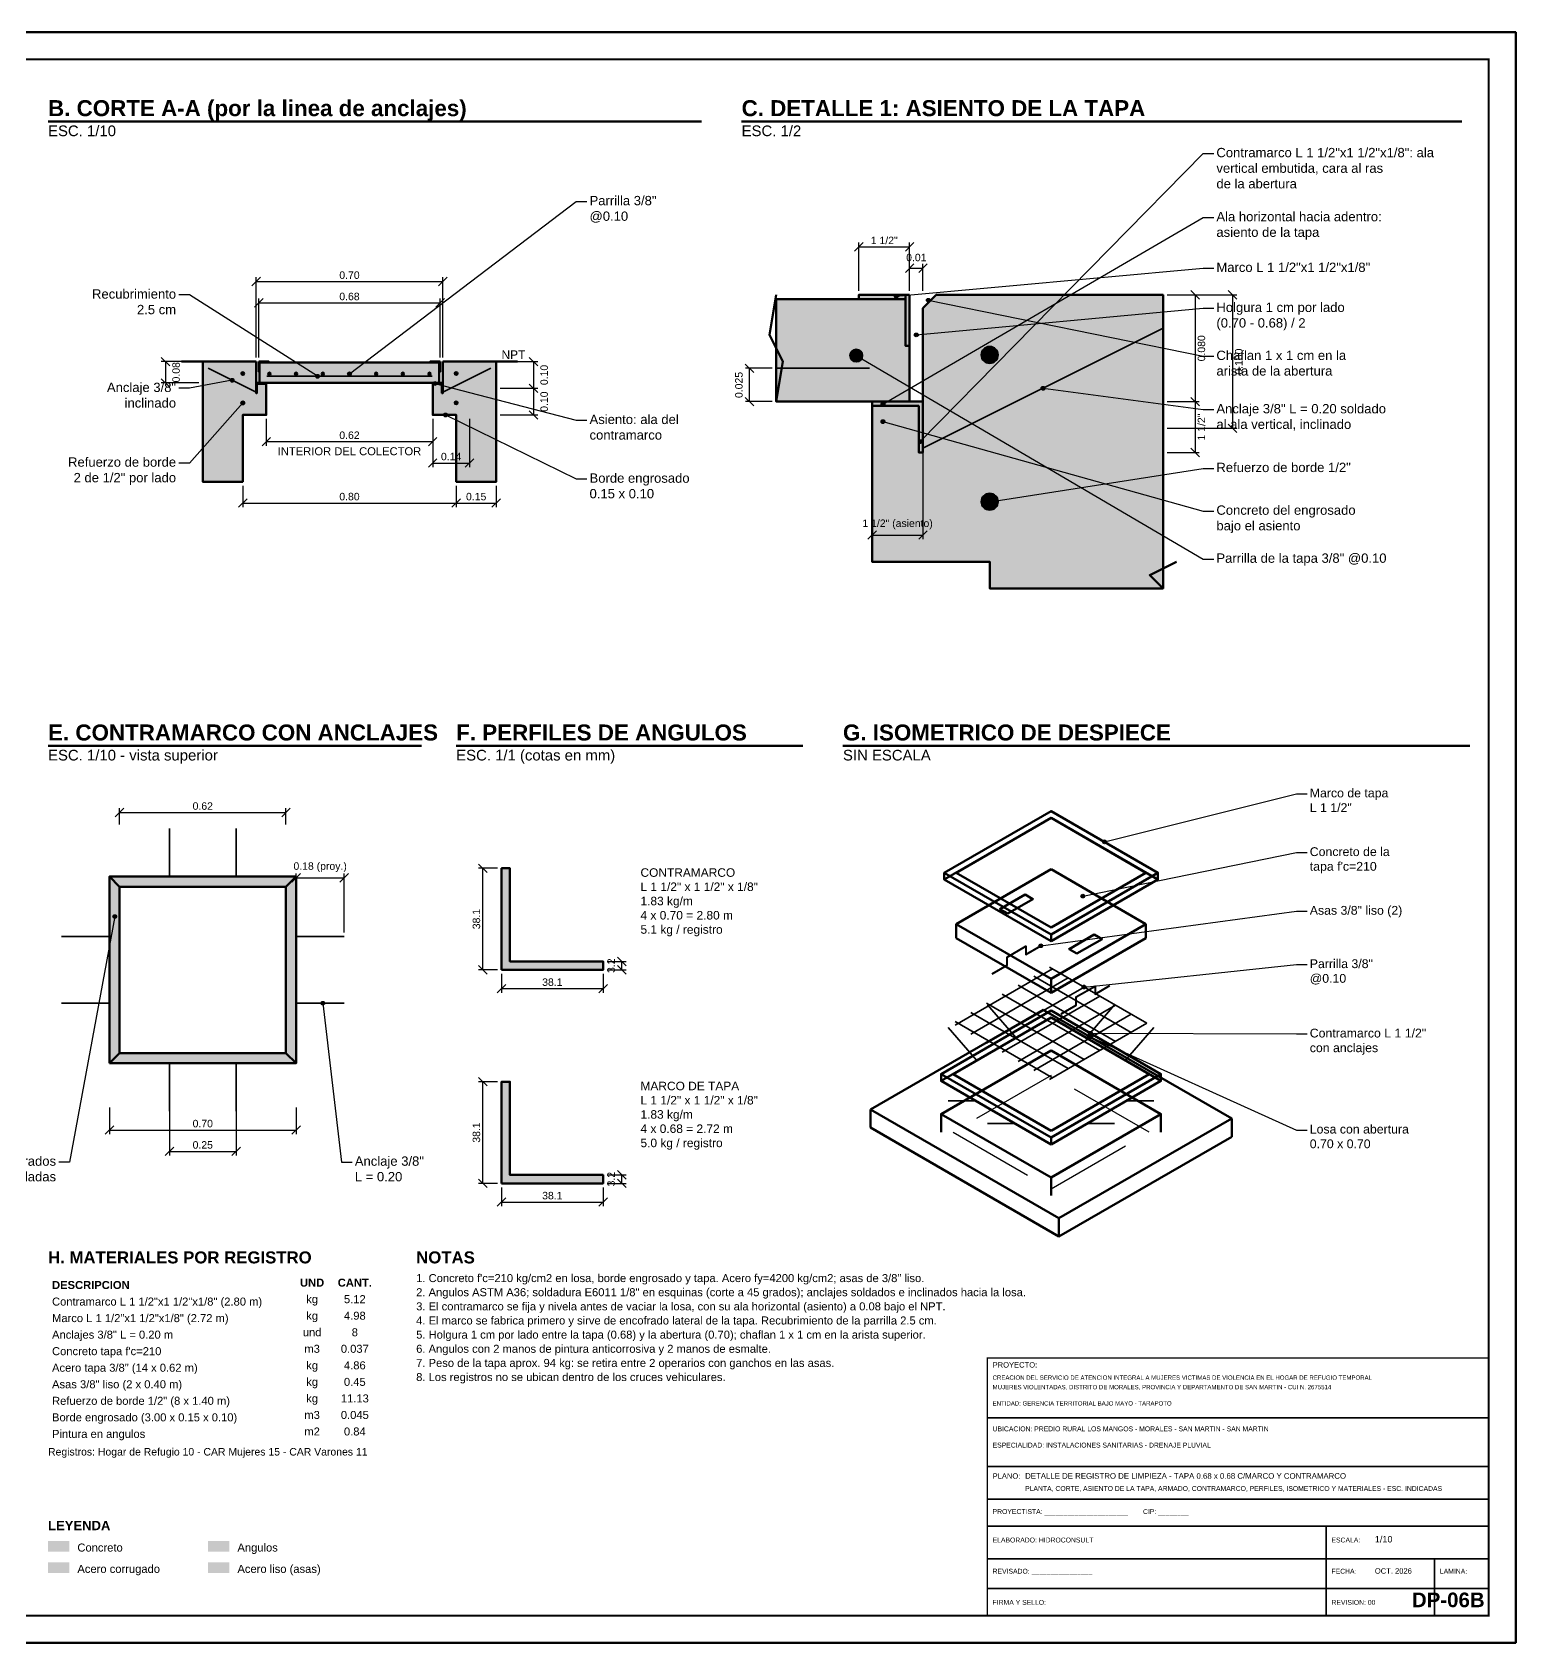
# Model space of a CAD drawing. Header units: metres. Extents: x 349021 to 349543, y 9281040 to 9281959.
# Drawn here: x 349198.92 to 349204.39, y 9281639.79 to 9281645.73 of the extents above; entities that cross this region are included whole.
import ezdxf
from ezdxf.enums import TextEntityAlignment as Align

# ---------------------------------------------------------------- set-up
doc = ezdxf.new("R2010")
doc.units = ezdxf.units.M
doc.header["$LTSCALE"] = 0.25
doc.linetypes.add('DASHED', pattern=[1.524, 1.27, -0.254])
for name, color, linetype, lineweight in [('ACERO', 1, 'CONTINUOUS', 35), ('ACERO_LISO', 30, 'Continuous', 40), ('ANGULOS', 5, 'Continuous', 50), ('CONCRETO', 250, 'CONTINUOUS', 50), ('CONCRETO_ACHURADO', 253, 'Continuous', 13), ('COTAS', 94, 'CONTINUOUS', 18), ('MARCO', 7, 'CONTINUOUS', 50), ('NOTAS_LLAMADA', 30, 'Continuous', 25), ('OCULTO', 8, 'DASHED', 25), ('ROTULO', 7, 'CONTINUOUS', 35), ('TEXTO', 7, 'Continuous', 25), ('TITULOS', 160, 'CONTINUOUS', 35)]:
    doc.layers.add(name, color=color, linetype=linetype, lineweight=lineweight)
doc.layers.add('ROTULO-TEXTO', color=7, linetype='CONTINUOUS')
doc.styles.add('ARIAL', font='arial.ttf')
doc.styles.add('ARIALB', font='arialbd.ttf')
doc.styles.get("Standard").update_dxf_attribs({"font": 'arial.ttf'})
doc.styles.add('TITULOS', font='arialbd.ttf')

# ---------------------------------------------------------------- blocks, each defined once
blk = doc.blocks.new('_OBLIQUE0')
at = {"color": 0, "linetype": 'BYBLOCK'}
blk.add_line((-0.5, -0.5), (0.5, 0.5), dxfattribs=at)

msp = doc.modelspace()

# ---------------------------------------------------------------- hatches: boundary and pattern name
at = {"layer": 'ACERO'}
h = msp.add_hatch(color=1, dxfattribs=at)
edge = h.paths.add_edge_path()
edge.add_arc((349201.9572, 9281644.5373), 0.0234, 0, 360)
h = msp.add_hatch(color=1, dxfattribs=at)
edge = h.paths.add_edge_path()
edge.add_arc((349202.4492, 9281644.5397), 0.0312, 0, 360)
h = msp.add_hatch(color=1, dxfattribs=at)
edge = h.paths.add_edge_path()
edge.add_arc((349199.694, 9281644.4708), 0.00625, 0, 360)
h = msp.add_hatch(color=1, dxfattribs=at)
edge = h.paths.add_edge_path()
edge.add_arc((349199.7924, 9281644.4703), 0.00541, 0, 360)
h = msp.add_hatch(color=1, dxfattribs=at)
edge = h.paths.add_edge_path()
edge.add_arc((349199.8908, 9281644.4703), 0.00541, 0, 360)
h = msp.add_hatch(color=1, dxfattribs=at)
edge = h.paths.add_edge_path()
edge.add_arc((349199.9892, 9281644.4703), 0.00541, 0, 360)
h = msp.add_hatch(color=1, dxfattribs=at)
edge = h.paths.add_edge_path()
edge.add_arc((349200.0876, 9281644.4703), 0.00541, 0, 360)
h = msp.add_hatch(color=1, dxfattribs=at)
edge = h.paths.add_edge_path()
edge.add_arc((349200.186, 9281644.4703), 0.00541, 0, 360)
h = msp.add_hatch(color=1, dxfattribs=at)
edge = h.paths.add_edge_path()
edge.add_arc((349200.2844, 9281644.4703), 0.00541, 0, 360)
h = msp.add_hatch(color=1, dxfattribs=at)
edge = h.paths.add_edge_path()
edge.add_arc((349200.3828, 9281644.4703), 0.00541, 0, 360)
h = msp.add_hatch(color=1, dxfattribs=at)
edge = h.paths.add_edge_path()
edge.add_arc((349200.4812, 9281644.4708), 0.00625, 0, 360)
h = msp.add_hatch(color=1, dxfattribs=at)
edge = h.paths.add_edge_path()
edge.add_arc((349199.694, 9281644.3626), 0.00625, 0, 360)
h = msp.add_hatch(color=1, dxfattribs=at)
edge = h.paths.add_edge_path()
edge.add_arc((349200.4812, 9281644.3626), 0.00625, 0, 360)
h = msp.add_hatch(color=1, dxfattribs=at)
edge = h.paths.add_edge_path()
edge.add_arc((349202.4492, 9281643.9985), 0.0312, 0, 360)
at = {"layer": 'ANGULOS'}
for color, points in [(140, [(349202.154, 9281644.7611), (349201.9665, 9281644.7611), (349201.9665, 9281644.7455), (349202.1384, 9281644.7455), (349202.1384, 9281644.5737), (349202.154, 9281644.5737)]), (140, [(349199.753, 9281644.5151), (349199.7905, 9281644.5151), (349199.7905, 9281644.512), (349199.7562, 9281644.512), (349199.7562, 9281644.4776), (349199.753, 9281644.4776)]), (140, [(349200.4222, 9281644.5151), (349200.3847, 9281644.5151), (349200.3847, 9281644.512), (349200.419, 9281644.512), (349200.419, 9281644.4776), (349200.4222, 9281644.4776)]), (5, [(349199.7432, 9281644.4364), (349199.7807, 9281644.4364), (349199.7807, 9281644.4333), (349199.7463, 9281644.4333), (349199.7463, 9281644.3989), (349199.7432, 9281644.3989)]), (5, [(349200.432, 9281644.4364), (349200.3945, 9281644.4364), (349200.3945, 9281644.4333), (349200.4289, 9281644.4333), (349200.4289, 9281644.3989), (349200.432, 9281644.3989)]), (5, [(349202.2032, 9281644.3675), (349202.0157, 9281644.3675), (349202.0157, 9281644.3519), (349202.1876, 9281644.3519), (349202.1876, 9281644.1801), (349202.2032, 9281644.1801)]), (5, [(349200.6485, 9281642.2716), (349201.0234, 9281642.2716), (349201.0234, 9281642.3028), (349200.6797, 9281642.3028), (349200.6797, 9281642.6465), (349200.6485, 9281642.6465)]), (5, [(349200.6485, 9281641.4844), (349201.0234, 9281641.4844), (349201.0234, 9281641.5156), (349200.6797, 9281641.5156), (349200.6797, 9281641.8593), (349200.6485, 9281641.8593)])]:
    msp.add_hatch(color=color, dxfattribs=at).paths.add_polyline_path(points)
h = msp.add_hatch(color=5, dxfattribs=at)
h.paths.add_polyline_path([(349199.202, 9281641.9272), (349199.8908, 9281641.9272), (349199.8908, 9281642.616), (349199.202, 9281642.616)])
h.paths.add_polyline_path([(349199.2395, 9281641.9647), (349199.8533, 9281641.9647), (349199.8533, 9281642.5785), (349199.2395, 9281642.5785)], flags=16)
at = {"layer": 'CONCRETO_ACHURADO'}
for points in [[(349201.662, 9281644.7455), (349201.9665, 9281644.7455), (349201.9665, 9281644.7611), (349202.1384, 9281644.7611), (349202.1384, 9281644.5737), (349202.154, 9281644.5737), (349202.154, 9281644.3675), (349201.662, 9281644.3675)], [(349202.2032, 9281644.7119), (349202.2524, 9281644.7611), (349203.0888, 9281644.7611), (349203.0888, 9281643.6787), (349202.4492, 9281643.6787), (349202.4492, 9281643.7771), (349202.0157, 9281643.7771), (349202.0157, 9281644.3519), (349202.1876, 9281644.3519), (349202.1876, 9281644.1801), (349202.2032, 9281644.1801)], [(349199.7432, 9281644.5151), (349199.5464, 9281644.5151), (349199.5464, 9281644.0723), (349199.694, 9281644.0723), (349199.694, 9281644.3183), (349199.7807, 9281644.3183), (349199.7807, 9281644.4333), (349199.7463, 9281644.4333), (349199.7463, 9281644.3989), (349199.7432, 9281644.3989)], [(349199.7562, 9281644.512), (349200.419, 9281644.512), (349200.419, 9281644.4364), (349199.7562, 9281644.4364)], [(349200.432, 9281644.5151), (349200.6288, 9281644.5151), (349200.6288, 9281644.0723), (349200.4812, 9281644.0723), (349200.4812, 9281644.3183), (349200.3945, 9281644.3183), (349200.3945, 9281644.4333), (349200.4289, 9281644.4333), (349200.4289, 9281644.3989), (349200.432, 9281644.3989)]]:
    msp.add_hatch(color=254, dxfattribs=at).paths.add_polyline_path(points)
at = {"layer": 'NOTAS_LLAMADA'}
h = msp.add_hatch(color=30, dxfattribs=at)
edge = h.paths.add_edge_path()
edge.add_arc((349202.1048, 9281644.7562), 0.00689, 0, 360)
h = msp.add_hatch(color=30, dxfattribs=at)
edge = h.paths.add_edge_path()
edge.add_arc((349202.2229, 9281644.7414), 0.00689, 0, 360)
h = msp.add_hatch(color=30, dxfattribs=at)
edge = h.paths.add_edge_path()
edge.add_arc((349202.1786, 9281644.6135), 0.00689, 0, 360)
h = msp.add_hatch(color=30, dxfattribs=at)
edge = h.paths.add_edge_path()
edge.add_arc((349201.9572, 9281644.5373), 0.00689, 0, 360)
h = msp.add_hatch(color=30, dxfattribs=at)
edge = h.paths.add_edge_path()
edge.add_arc((349200.0876, 9281644.4703), 0.00689, 0, 360)
h = msp.add_hatch(color=30, dxfattribs=at)
edge = h.paths.add_edge_path()
edge.add_arc((349199.6546, 9281644.4462), 0.00689, 0, 360)
h = msp.add_hatch(color=30, dxfattribs=at)
edge = h.paths.add_edge_path()
edge.add_arc((349199.9695, 9281644.461), 0.00689, 0, 360)
h = msp.add_hatch(color=30, dxfattribs=at)
edge = h.paths.add_edge_path()
edge.add_arc((349200.4025, 9281644.4344), 0.00689, 0, 360)
h = msp.add_hatch(color=30, dxfattribs=at)
edge = h.paths.add_edge_path()
edge.add_arc((349202.646, 9281644.4167), 0.00689, 0, 360)
h = msp.add_hatch(color=30, dxfattribs=at)
edge = h.paths.add_edge_path()
edge.add_arc((349199.694, 9281644.3626), 0.00689, 0, 360)
h = msp.add_hatch(color=30, dxfattribs=at)
edge = h.paths.add_edge_path()
edge.add_arc((349202.0556, 9281644.3577), 0.00689, 0, 360)
h = msp.add_hatch(color=30, dxfattribs=at)
edge = h.paths.add_edge_path()
edge.add_arc((349200.4418, 9281644.3183), 0.00689, 0, 360)
h = msp.add_hatch(color=30, dxfattribs=at)
edge = h.paths.add_edge_path()
edge.add_arc((349202.0556, 9281644.2937), 0.00689, 0, 360)
h = msp.add_hatch(color=30, dxfattribs=at)
edge = h.paths.add_edge_path()
edge.add_arc((349202.1934, 9281644.2199), 0.00689, 0, 360)
h = msp.add_hatch(color=30, dxfattribs=at)
edge = h.paths.add_edge_path()
edge.add_arc((349202.4492, 9281643.9985), 0.00689, 0, 360)
h = msp.add_hatch(color=30, dxfattribs=at)
edge = h.paths.add_edge_path()
edge.add_arc((349202.8725, 9281642.7439), 0.00689, 0, 360)
h = msp.add_hatch(color=30, dxfattribs=at)
edge = h.paths.add_edge_path()
edge.add_arc((349202.7925, 9281642.5438), 0.00689, 0, 360)
h = msp.add_hatch(color=30, dxfattribs=at)
edge = h.paths.add_edge_path()
edge.add_arc((349199.2217, 9281642.4684), 0.00689, 0, 360)
h = msp.add_hatch(color=30, dxfattribs=at)
edge = h.paths.add_edge_path()
edge.add_arc((349202.6379, 9281642.3608), 0.00689, 0, 360)
h = msp.add_hatch(color=30, dxfattribs=at)
edge = h.paths.add_edge_path()
edge.add_arc((349202.7972, 9281642.2086), 0.00689, 0, 360)
h = msp.add_hatch(color=30, dxfattribs=at)
edge = h.paths.add_edge_path()
edge.add_arc((349199.9892, 9281642.1486), 0.00689, 0, 360)
h = msp.add_hatch(color=30, dxfattribs=at)
edge = h.paths.add_edge_path()
edge.add_arc((349202.8204, 9281642.038), 0.00689, 0, 360)
h = msp.add_hatch(color=30, dxfattribs=at)
edge = h.paths.add_edge_path()
edge.add_arc((349202.8204, 9281642.0246), 0.00689, 0, 360)
at = {"layer": 'TEXTO'}
for color, points in [(253, [(349198.9757, 9281640.1265), (349199.0544, 9281640.1265), (349199.0544, 9281640.1658), (349198.9757, 9281640.1658)]), (5, [(349199.5661, 9281640.1265), (349199.6448, 9281640.1265), (349199.6448, 9281640.1658), (349199.5661, 9281640.1658)]), (1, [(349198.9757, 9281640.0478), (349199.0544, 9281640.0478), (349199.0544, 9281640.0871), (349198.9757, 9281640.0871)]), (30, [(349199.5661, 9281640.0478), (349199.6448, 9281640.0478), (349199.6448, 9281640.0871), (349199.5661, 9281640.0871)])]:
    msp.add_hatch(color=color, dxfattribs=at).paths.add_polyline_path(points)

# ---------------------------------------------------------------- linework, layer by layer
at = {"color": 94}
for p, q in [((349201.9665, 9281644.7759), (349201.9665, 9281644.954)), ((349202.154, 9281644.7759), (349202.154, 9281644.954)), ((349201.9665, 9281644.9382), (349202.154, 9281644.9382)), ((349202.154, 9281644.7759), (349202.154, 9281644.8753)), ((349202.154, 9281644.8595), (349202.2032, 9281644.8595)), ((349202.2032, 9281644.7759), (349202.2032, 9281644.8753)), ((349199.7432, 9281644.5299), (349199.7432, 9281644.8261)), ((349199.7432, 9281644.8103), (349200.432, 9281644.8103)), ((349200.432, 9281644.5299), (349200.432, 9281644.8261)), ((349199.753, 9281644.5299), (349199.753, 9281644.7473)), ((349199.753, 9281644.7316), (349200.4222, 9281644.7316)), ((349200.4222, 9281644.5299), (349200.4222, 9281644.7473)), ((349203.1036, 9281644.7611), (349203.2226, 9281644.7611)), ((349203.1036, 9281644.7611), (349203.3604, 9281644.7611)), ((349203.2069, 9281644.7611), (349203.2069, 9281644.3675)), ((349203.3446, 9281644.7611), (349203.3446, 9281644.2691)), ((349199.5316, 9281644.5151), (349199.3929, 9281644.5151)), ((349199.4086, 9281644.5151), (349199.4086, 9281644.4364)), ((349200.6436, 9281644.5151), (349200.7823, 9281644.5151)), ((349200.7666, 9281644.5151), (349200.7666, 9281644.4167)), ((349201.6472, 9281644.4905), (349201.5479, 9281644.4905)), ((349201.5636, 9281644.3675), (349201.5636, 9281644.4905)), ((349199.5316, 9281644.4364), (349199.3929, 9281644.4364)), ((349200.6436, 9281644.4167), (349200.7823, 9281644.4167)), ((349200.6436, 9281644.4167), (349200.7823, 9281644.4167)), ((349200.7666, 9281644.4167), (349200.7666, 9281644.3183)), ((349201.6472, 9281644.3675), (349201.5479, 9281644.3675)), ((349203.1036, 9281644.3675), (349203.2226, 9281644.3675)), ((349203.1036, 9281644.3675), (349203.2226, 9281644.3675)), ((349203.2069, 9281644.3675), (349203.2069, 9281644.1801)), ((349199.7807, 9281644.3036), (349199.7807, 9281644.2042)), ((349200.3945, 9281644.3036), (349200.3945, 9281644.2042)), ((349200.3945, 9281644.3036), (349200.3945, 9281644.1255)), ((349200.5304, 9281644.3036), (349200.5304, 9281644.1255)), ((349200.6436, 9281644.3183), (349200.7823, 9281644.3183)), ((349202.0157, 9281644.3528), (349202.0157, 9281643.8598)), ((349202.2032, 9281644.3528), (349202.2032, 9281643.8598)), ((349203.1036, 9281644.2691), (349203.3604, 9281644.2691)), ((349199.7807, 9281644.2199), (349200.3945, 9281644.2199)), ((349203.1036, 9281644.1801), (349203.2226, 9281644.1801)), ((349200.3945, 9281644.1412), (349200.5304, 9281644.1412)), ((349199.694, 9281644.0576), (349199.694, 9281643.9779)), ((349200.4812, 9281644.0576), (349200.4812, 9281643.9779)), ((349200.4812, 9281644.0576), (349200.4812, 9281643.9779)), ((349200.6288, 9281644.0576), (349200.6288, 9281643.9779)), ((349199.694, 9281643.9936), (349200.4812, 9281643.9936)), ((349200.4812, 9281643.9936), (349200.6288, 9281643.9936)), ((349202.0157, 9281643.8755), (349202.2032, 9281643.8755)), ((349199.2395, 9281642.8079), (349199.2395, 9281642.8679)), ((349199.2395, 9281642.8522), (349199.8533, 9281642.8522)), ((349199.8533, 9281642.8079), (349199.8533, 9281642.8679)), ((349200.6337, 9281642.6465), (349200.5639, 9281642.6465)), ((349200.5796, 9281642.2716), (349200.5796, 9281642.6465)), ((349199.8908, 9281642.4094), (349199.8908, 9281642.6268)), ((349199.8908, 9281642.6111), (349200.0679, 9281642.6111)), ((349200.0679, 9281642.4094), (349200.0679, 9281642.6268)), ((349201.0381, 9281642.3028), (349201.108, 9281642.3028)), ((349201.0923, 9281642.2716), (349201.0923, 9281642.3028)), ((349200.6337, 9281642.2716), (349200.5639, 9281642.2716)), ((349200.6485, 9281642.2568), (349200.6485, 9281642.187)), ((349201.0234, 9281642.2568), (349201.0234, 9281642.187)), ((349201.0381, 9281642.2716), (349201.108, 9281642.2716)), ((349200.6485, 9281642.2027), (349201.0234, 9281642.2027)), ((349200.6337, 9281641.8593), (349200.5639, 9281641.8593)), ((349200.5796, 9281641.4844), (349200.5796, 9281641.8593)), ((349199.202, 9281641.7648), (349199.202, 9281641.6655)), ((349199.4234, 9281641.7648), (349199.4234, 9281641.5867)), ((349199.6694, 9281641.7648), (349199.6694, 9281641.5867)), ((349199.8908, 9281641.7648), (349199.8908, 9281641.6655)), ((349199.202, 9281641.6812), (349199.8908, 9281641.6812)), ((349199.4234, 9281641.6025), (349199.6694, 9281641.6025)), ((349201.0381, 9281641.5156), (349201.108, 9281641.5156)), ((349201.0923, 9281641.4844), (349201.0923, 9281641.5156)), ((349200.6337, 9281641.4844), (349200.5639, 9281641.4844)), ((349200.6485, 9281641.4696), (349200.6485, 9281641.3998)), ((349201.0234, 9281641.4696), (349201.0234, 9281641.3998)), ((349201.0381, 9281641.4844), (349201.108, 9281641.4844)), ((349200.6485, 9281641.4155), (349201.0234, 9281641.4155))]:
    msp.add_line(p, q, dxfattribs=at)
at = {"layer": 'ACERO'}
for p, q in [((349202.2032, 9281644.1953), (349203.0888, 9281644.6381)), ((349199.7432, 9281644.402), (349199.5661, 9281644.4905)), ((349200.432, 9281644.402), (349200.6091, 9281644.4905)), ((349201.662, 9281644.4905), (349202.0064, 9281644.4905)), ((349199.7826, 9281644.461), (349200.3926, 9281644.461)), ((349199.4234, 9281642.616), (349199.4234, 9281642.7931)), ((349199.6694, 9281642.616), (349199.6694, 9281642.7931)), ((349199.202, 9281642.3946), (349199.0249, 9281642.3946)), ((349199.8908, 9281642.3946), (349200.0679, 9281642.3946)), ((349203.029, 9281642.0748), (349202.6697, 9281642.2822)), ((349202.322, 9281642.0681), (349202.6813, 9281642.2755)), ((349202.38, 9281642.0347), (349202.7393, 9281642.2421)), ((349202.9711, 9281642.0413), (349202.6118, 9281642.2488)), ((349202.4379, 9281642.0012), (349202.7972, 9281642.2086)), ((349202.8552, 9281641.9744), (349202.4959, 9281642.1819)), ((349202.4959, 9281641.9677), (349202.8552, 9281642.1752)), ((349202.9131, 9281642.0079), (349202.5538, 9281642.2153)), ((349199.202, 9281642.1486), (349199.0249, 9281642.1486)), ((349199.8908, 9281642.1486), (349200.0679, 9281642.1486)), ((349202.7393, 9281641.9075), (349202.38, 9281642.1149)), ((349202.7972, 9281641.941), (349202.4379, 9281642.1484)), ((349202.5451, 9281642.0229), (349202.4408, 9281642.1434)), ((349202.5538, 9281641.9343), (349202.9131, 9281642.1417)), ((349202.6118, 9281641.9008), (349202.9711, 9281642.1083)), ((349202.8059, 9281642.0229), (349202.9102, 9281642.1434)), ((349202.4003, 9281641.9393), (349202.296, 9281642.0597)), ((349202.6813, 9281641.8741), (349202.322, 9281642.0815)), ((349202.6697, 9281641.8674), (349203.029, 9281642.0748)), ((349202.9508, 9281641.9393), (349203.0551, 9281642.0597)), ((349199.4234, 9281641.9272), (349199.4234, 9281641.7501)), ((349199.6694, 9281641.9272), (349199.6694, 9281641.7501)), ((349202.4003, 9281641.7888), (349202.296, 9281641.7888)), ((349202.9508, 9281641.7888), (349203.0551, 9281641.7888)), ((349202.5451, 9281641.7051), (349202.4408, 9281641.7051)), ((349202.8059, 9281641.7051), (349202.9102, 9281641.7051))]:
    msp.add_line(p, q, dxfattribs=at)
for centre, radius in [((349201.9572, 9281644.5373), 0.0234), ((349202.4492, 9281644.5397), 0.0312), ((349199.694, 9281644.4708), 0.00625), ((349199.7924, 9281644.4703), 0.00541), ((349199.8908, 9281644.4703), 0.00541), ((349199.9892, 9281644.4703), 0.00541), ((349200.0876, 9281644.4703), 0.00541), ((349200.186, 9281644.4703), 0.00541), ((349200.2844, 9281644.4703), 0.00541), ((349200.3828, 9281644.4703), 0.00541), ((349200.4812, 9281644.4708), 0.00625), ((349199.694, 9281644.3626), 0.00625), ((349200.4812, 9281644.3626), 0.00625), ((349202.4492, 9281643.9985), 0.0312)]:
    msp.add_circle(centre, radius, dxfattribs=at)
at = {"layer": 'ACERO_LISO'}
for points in [[(349202.4582, 9281642.2571), (349202.5133, 9281642.2889), (349202.5133, 9281642.319), (349202.5828, 9281642.3592), (349202.5828, 9281642.3291), (349202.6379, 9281642.3608)], [(349202.7132, 9281642.1099), (349202.7682, 9281642.1417), (349202.7682, 9281642.1718), (349202.8378, 9281642.212), (349202.8378, 9281642.1819), (349202.8928, 9281642.2136)]]:
    msp.add_lwpolyline(points, dxfattribs=at)
at = {"layer": 'ANGULOS'}
for p, q in [((349199.202, 9281642.616), (349199.2395, 9281642.5785)), ((349199.8908, 9281642.616), (349199.8533, 9281642.5785)), ((349202.2815, 9281642.6302), (349202.2815, 9281642.6047)), ((349203.0696, 9281642.6302), (349203.0696, 9281642.6047)), ((349202.6755, 9281642.4027), (349202.6755, 9281642.3772)), ((349199.202, 9281641.9272), (349199.2395, 9281641.9647)), ((349199.8908, 9281641.9272), (349199.8533, 9281641.9647)), ((349202.2699, 9281641.8874), (349202.2699, 9281641.862)), ((349203.0812, 9281641.8874), (349203.0812, 9281641.862)), ((349202.6755, 9281641.6533), (349202.6755, 9281641.6278))]:
    msp.add_line(p, q, dxfattribs=at)
for points in [[(349202.154, 9281644.7611), (349201.9665, 9281644.7611), (349201.9665, 9281644.7455), (349202.1384, 9281644.7455), (349202.1384, 9281644.5737), (349202.154, 9281644.5737)], [(349199.753, 9281644.5151), (349199.7905, 9281644.5151), (349199.7905, 9281644.512), (349199.7562, 9281644.512), (349199.7562, 9281644.4776), (349199.753, 9281644.4776)], [(349200.4222, 9281644.5151), (349200.3847, 9281644.5151), (349200.3847, 9281644.512), (349200.419, 9281644.512), (349200.419, 9281644.4776), (349200.4222, 9281644.4776)], [(349199.7432, 9281644.4364), (349199.7807, 9281644.4364), (349199.7807, 9281644.4333), (349199.7463, 9281644.4333), (349199.7463, 9281644.3989), (349199.7432, 9281644.3989)], [(349200.432, 9281644.4364), (349200.3945, 9281644.4364), (349200.3945, 9281644.4333), (349200.4289, 9281644.4333), (349200.4289, 9281644.3989), (349200.432, 9281644.3989)], [(349202.2032, 9281644.3675), (349202.0157, 9281644.3675), (349202.0157, 9281644.3519), (349202.1876, 9281644.3519), (349202.1876, 9281644.1801), (349202.2032, 9281644.1801)], [(349202.6755, 9281642.4027), (349203.0696, 9281642.6302), (349202.6755, 9281642.8577), (349202.2815, 9281642.6302)], [(349202.6755, 9281642.3772), (349203.0696, 9281642.6047), (349202.6755, 9281642.8322), (349202.2815, 9281642.6047)], [(349202.6755, 9281642.4282), (349203.0254, 9281642.6302), (349202.6755, 9281642.8322), (349202.3256, 9281642.6302)], [(349200.6485, 9281642.2716), (349201.0234, 9281642.2716), (349201.0234, 9281642.3028), (349200.6797, 9281642.3028), (349200.6797, 9281642.6465), (349200.6485, 9281642.6465)], [(349199.202, 9281641.9272), (349199.8908, 9281641.9272), (349199.8908, 9281642.616), (349199.202, 9281642.616)], [(349199.2395, 9281641.9647), (349199.8533, 9281641.9647), (349199.8533, 9281642.5785), (349199.2395, 9281642.5785)], [(349202.6755, 9281641.6533), (349203.0812, 9281641.8874), (349202.6755, 9281642.1216), (349202.2699, 9281641.8874)], [(349202.6755, 9281641.6278), (349203.0812, 9281641.862), (349202.6755, 9281642.0961), (349202.2699, 9281641.862)], [(349202.6755, 9281641.6787), (349203.037, 9281641.8874), (349202.6755, 9281642.0961), (349202.314, 9281641.8874)], [(349200.6485, 9281641.4844), (349201.0234, 9281641.4844), (349201.0234, 9281641.5156), (349200.6797, 9281641.5156), (349200.6797, 9281641.8593), (349200.6485, 9281641.8593)]]:
    msp.add_lwpolyline(points, close=True, dxfattribs=at)
at = {"layer": 'CONCRETO'}
for p, q in [((349199.4677, 9281644.5151), (349199.5464, 9281644.5151)), ((349200.6288, 9281644.5151), (349200.7075, 9281644.5151)), ((349202.6755, 9281642.6427), (349202.3256, 9281642.4407)), ((349203.0254, 9281642.4407), (349202.6755, 9281642.6427)), ((349202.3256, 9281642.4407), (349202.6755, 9281642.2387)), ((349202.3256, 9281642.3893), (349202.3256, 9281642.4407)), ((349202.6755, 9281642.2387), (349203.0254, 9281642.4407)), ((349203.0254, 9281642.3893), (349203.0254, 9281642.4407)), ((349202.6755, 9281642.1873), (349202.3256, 9281642.3893)), ((349202.6755, 9281642.1873), (349203.0254, 9281642.3893)), ((349202.6755, 9281642.1873), (349202.6755, 9281642.2387)), ((349202.6465, 9281642.125), (349202.0091, 9281641.757)), ((349203.3419, 9281641.7235), (349202.6465, 9281642.125)), ((349202.0091, 9281641.757), (349202.7045, 9281641.3555)), ((349202.0091, 9281641.6901), (349202.0091, 9281641.757)), ((349202.7045, 9281641.2886), (349202.0091, 9281641.6901)), ((349202.2699, 9281641.7402), (349202.2699, 9281641.6733)), ((349202.7045, 9281641.3555), (349203.3419, 9281641.7235)), ((349203.0812, 9281641.7402), (349203.0812, 9281641.6733)), ((349203.3419, 9281641.6566), (349203.3419, 9281641.7235)), ((349202.7045, 9281641.2886), (349203.3419, 9281641.6566)), ((349202.6755, 9281641.506), (349202.6755, 9281641.4391)), ((349202.7045, 9281641.2886), (349202.7045, 9281641.3555))]:
    msp.add_line(p, q, dxfattribs=at)
for points in [[(349201.662, 9281644.7611), (349201.6374, 9281644.6135), (349201.6866, 9281644.5151), (349201.662, 9281644.3675)], [(349199.5464, 9281644.0723), (349199.694, 9281644.0723)], [(349200.6288, 9281644.0723), (349200.4812, 9281644.0723)], [(349203.0888, 9281643.6787), (349203.0396, 9281643.7279), (349203.138, 9281643.7771)]]:
    msp.add_lwpolyline(points, dxfattribs=at)
for points in [[(349201.662, 9281644.7455), (349201.9665, 9281644.7455), (349201.9665, 9281644.7611), (349202.1384, 9281644.7611), (349202.1384, 9281644.5737), (349202.154, 9281644.5737), (349202.154, 9281644.3675), (349201.662, 9281644.3675)], [(349202.2032, 9281644.7119), (349202.2524, 9281644.7611), (349203.0888, 9281644.7611), (349203.0888, 9281643.6787), (349202.4492, 9281643.6787), (349202.4492, 9281643.7771), (349202.0157, 9281643.7771), (349202.0157, 9281644.3519), (349202.1876, 9281644.3519), (349202.1876, 9281644.1801), (349202.2032, 9281644.1801)], [(349199.7432, 9281644.5151), (349199.5464, 9281644.5151), (349199.5464, 9281644.0723), (349199.694, 9281644.0723), (349199.694, 9281644.3183), (349199.7807, 9281644.3183), (349199.7807, 9281644.4333), (349199.7463, 9281644.4333), (349199.7463, 9281644.3989), (349199.7432, 9281644.3989)], [(349199.7562, 9281644.512), (349200.419, 9281644.512), (349200.419, 9281644.4364), (349199.7562, 9281644.4364)], [(349200.432, 9281644.5151), (349200.6288, 9281644.5151), (349200.6288, 9281644.0723), (349200.4812, 9281644.0723), (349200.4812, 9281644.3183), (349200.3945, 9281644.3183), (349200.3945, 9281644.4333), (349200.4289, 9281644.4333), (349200.4289, 9281644.3989), (349200.432, 9281644.3989)], [(349202.5162, 9281642.4792), (349202.6089, 9281642.5327), (349202.5799, 9281642.5494), (349202.4872, 9281642.4959)], [(349202.7711, 9281642.332), (349202.8638, 9281642.3855), (349202.8349, 9281642.4022), (349202.7422, 9281642.3487)], [(349202.6755, 9281641.506), (349203.0812, 9281641.7402), (349202.6755, 9281641.9744), (349202.2699, 9281641.7402)]]:
    msp.add_lwpolyline(points, close=True, dxfattribs=at)
at = {"layer": 'Defpoints'}
for p in [(349201.9665, 9281644.9382), (349202.154, 9281644.8595), (349199.7432, 9281644.8103), (349199.753, 9281644.7316), (349201.9665, 9281644.7611), (349202.154, 9281644.7611), (349202.154, 9281644.7611), (349202.2032, 9281644.7611), (349203.0888, 9281644.7611), (349203.0888, 9281644.7611), (349203.2069, 9281644.7611), (349203.3446, 9281644.7611), (349199.4086, 9281644.5151), (349199.5464, 9281644.5151), (349199.7432, 9281644.5151), (349199.753, 9281644.5151), (349200.4222, 9281644.5151), (349200.432, 9281644.5151), (349200.6288, 9281644.5151), (349200.7666, 9281644.5151), (349201.662, 9281644.4905), (349199.5464, 9281644.4364), (349200.6288, 9281644.4167), (349200.6288, 9281644.4167), (349200.7666, 9281644.4167), (349201.5636, 9281644.3675), (349201.662, 9281644.3675), (349202.0157, 9281644.3675), (349202.2032, 9281644.3675), (349203.0888, 9281644.3675), (349203.0888, 9281644.3675), (349203.2069, 9281644.3675), (349199.7807, 9281644.3183), (349200.3945, 9281644.3183), (349200.3945, 9281644.3183), (349200.5304, 9281644.3183), (349200.6288, 9281644.3183), (349203.0888, 9281644.2691), (349199.7807, 9281644.2199), (349203.0888, 9281644.1801), (349200.3945, 9281644.1412), (349199.694, 9281644.0723), (349200.4812, 9281644.0723), (349200.4812, 9281644.0723), (349200.6288, 9281644.0723), (349199.694, 9281643.9936), (349200.4812, 9281643.9936), (349202.0157, 9281643.8755), (349199.2395, 9281642.8522), (349199.2395, 9281642.7931), (349199.8533, 9281642.7931), (349200.6485, 9281642.6465), (349199.8908, 9281642.6111), (349199.8908, 9281642.3946), (349200.0679, 9281642.3946), (349201.0234, 9281642.3028), (349200.5796, 9281642.2716), (349200.6485, 9281642.2716), (349200.6485, 9281642.2716), (349201.0234, 9281642.2716), (349201.0234, 9281642.2716), (349201.0923, 9281642.2716), (349200.6485, 9281642.2027), (349200.6485, 9281641.8593), (349199.202, 9281641.7796), (349199.4234, 9281641.7796), (349199.6694, 9281641.7796), (349199.8908, 9281641.7796), (349199.202, 9281641.6812), (349199.4234, 9281641.6025), (349201.0234, 9281641.5156), (349200.5796, 9281641.4844), (349200.6485, 9281641.4844), (349200.6485, 9281641.4844), (349201.0234, 9281641.4844), (349201.0234, 9281641.4844), (349201.0923, 9281641.4844), (349200.6485, 9281641.4155)]:
    msp.add_point(p, dxfattribs=at)
at = {"layer": 'MARCO'}
msp.add_lwpolyline([(349195.98, 9281639.79), (349204.39, 9281639.79), (349204.39, 9281645.73), (349195.98, 9281645.73)], close=True, dxfattribs=at)
at = {"layer": 'MARCO', "const_width": 0.008}
msp.add_lwpolyline([(349196.23, 9281639.89), (349204.29, 9281639.89), (349204.29, 9281645.63), (349196.23, 9281645.63)], close=True, dxfattribs=at)
at = {"layer": 'NOTAS_LLAMADA'}
for points in [[(349202.1934, 9281644.2199), (349203.2364, 9281645.2826), (349203.2758, 9281645.2826)], [(349200.0876, 9281644.4703), (349200.924, 9281645.1055), (349200.9634, 9281645.1055)], [(349202.0556, 9281644.3577), (349203.2364, 9281645.0465), (349203.2758, 9281645.0465)], [(349202.1048, 9281644.7562), (349203.2364, 9281644.8595), (349203.2758, 9281644.8595)], [(349199.9695, 9281644.461), (349199.4972, 9281644.7611), (349199.4578, 9281644.7611)], [(349202.2229, 9281644.7414), (349203.2364, 9281644.5348), (349203.2758, 9281644.5348)], [(349202.1786, 9281644.6135), (349203.2364, 9281644.7119), (349203.2758, 9281644.7119)], [(349201.9572, 9281644.5373), (349203.2364, 9281643.787), (349203.2758, 9281643.787)], [(349199.6546, 9281644.4462), (349199.4972, 9281644.4167), (349199.4578, 9281644.4167)], [(349200.4025, 9281644.4344), (349200.924, 9281644.2986), (349200.9634, 9281644.2986)], [(349202.646, 9281644.4167), (349203.2364, 9281644.338), (349203.2758, 9281644.338)], [(349199.694, 9281644.3626), (349199.4972, 9281644.1412), (349199.4578, 9281644.1412)], [(349200.4418, 9281644.3183), (349200.924, 9281644.0822), (349200.9634, 9281644.0822)], [(349202.0556, 9281644.2937), (349203.2364, 9281643.9641), (349203.2758, 9281643.9641)], [(349202.4492, 9281643.9985), (349203.2364, 9281644.1215), (349203.2758, 9281644.1215)], [(349202.8725, 9281642.7439), (349203.5808, 9281642.921), (349203.6202, 9281642.921)], [(349202.7925, 9281642.5438), (349203.5808, 9281642.7046), (349203.6202, 9281642.7046)], [(349199.2217, 9281642.4684), (349199.0544, 9281641.5631), (349199.015, 9281641.5631)], [(349202.6379, 9281642.3608), (349203.5808, 9281642.4881), (349203.6202, 9281642.4881)], [(349202.7972, 9281642.2086), (349203.5808, 9281642.2913), (349203.6202, 9281642.2913)], [(349199.9892, 9281642.1486), (349200.0581, 9281641.5631), (349200.0974, 9281641.5631)], [(349202.8204, 9281642.038), (349203.5808, 9281642.0354), (349203.6202, 9281642.0354)], [(349202.8204, 9281642.0246), (349203.5808, 9281641.6812), (349203.6202, 9281641.6812)]]:
    msp.add_lwpolyline(points, dxfattribs=at)
for centre in [(349202.1048, 9281644.7562), (349202.2229, 9281644.7414), (349202.1786, 9281644.6135), (349201.9572, 9281644.5373), (349200.0876, 9281644.4703), (349199.6546, 9281644.4462), (349199.9695, 9281644.461), (349200.4025, 9281644.4344), (349202.646, 9281644.4167), (349199.694, 9281644.3626), (349202.0556, 9281644.3577), (349200.4418, 9281644.3183), (349202.0556, 9281644.2937), (349202.1934, 9281644.2199), (349202.4492, 9281643.9985), (349202.8725, 9281642.7439), (349202.7925, 9281642.5438), (349199.2217, 9281642.4684), (349202.6379, 9281642.3608), (349202.7972, 9281642.2086), (349199.9892, 9281642.1486), (349202.8204, 9281642.038), (349202.8204, 9281642.0246)]:
    msp.add_circle(centre, 0.00689, dxfattribs=at)
at = {"layer": 'OCULTO'}
msp.add_lwpolyline([(349202.6755, 9281641.4646), (349203.037, 9281641.6733), (349202.6755, 9281641.882), (349202.314, 9281641.6733)], close=True, dxfattribs=at)
at = {"layer": 'ROTULO'}
for p, q in [((349202.44, 9281640.62), (349204.29, 9281640.62)), ((349202.44, 9281640.44), (349204.29, 9281640.44)), ((349202.44, 9281640.32), (349204.29, 9281640.32)), ((349202.44, 9281640.22), (349204.29, 9281640.22)), ((349203.69, 9281640.22), (349203.69, 9281639.89)), ((349202.44, 9281640.1), (349204.29, 9281640.1)), ((349204.09, 9281640.1), (349204.09, 9281639.89)), ((349202.44, 9281639.99), (349204.29, 9281639.99))]:
    msp.add_line(p, q, dxfattribs=at)
at = {"layer": 'ROTULO', "const_width": 0.005}
msp.add_lwpolyline([(349202.44, 9281639.89), (349204.29, 9281639.89), (349204.29, 9281640.84), (349202.44, 9281640.84)], close=True, dxfattribs=at)
at = {"layer": 'TITULOS', "lineweight": 70}
for p, q in [((349198.9757, 9281645.4007), (349201.3865, 9281645.4007)), ((349201.5341, 9281645.4007), (349204.1909, 9281645.4007)), ((349198.9757, 9281643.0982), (349200.3533, 9281643.0982)), ((349200.4812, 9281643.0982), (349201.7604, 9281643.0982)), ((349201.908, 9281643.0982), (349204.2204, 9281643.0982))]:
    msp.add_line(p, q, dxfattribs=at)

# ---------------------------------------------------------------- block references
at = {"layer": 'COTAS', "color": 94, "xscale": 0.031488, "yscale": 0.031488, "zscale": 0.00984}
for p in [(349201.9665, 9281644.9382), (349202.154, 9281644.9382), (349202.154, 9281644.8595), (349202.2032, 9281644.8595), (349199.7432, 9281644.8103), (349200.432, 9281644.8103), (349199.753, 9281644.7316), (349200.4222, 9281644.7316), (349199.7807, 9281644.2199), (349200.3945, 9281644.2199), (349200.3945, 9281644.1412), (349200.5304, 9281644.1412), (349199.694, 9281643.9936), (349200.4812, 9281643.9936), (349200.4812, 9281643.9936), (349200.6288, 9281643.9936), (349202.0157, 9281643.8755), (349202.2032, 9281643.8755), (349199.2395, 9281642.8522), (349199.8533, 9281642.8522), (349199.8908, 9281642.6111), (349200.0679, 9281642.6111), (349200.6485, 9281642.2027), (349201.0234, 9281642.2027), (349199.202, 9281641.6812), (349199.8908, 9281641.6812), (349199.4234, 9281641.6025), (349199.6694, 9281641.6025), (349200.6485, 9281641.4155), (349201.0234, 9281641.4155)]:
    msp.add_blockref('_OBLIQUE0', p, dxfattribs=at)
at = {"layer": 'COTAS', "color": 94, "xscale": 0.031488, "yscale": 0.031488, "zscale": 0.00984, "rotation": 90}
for p in [(349203.2069, 9281644.7611), (349203.3446, 9281644.7611), (349199.4086, 9281644.5151), (349200.7666, 9281644.5151), (349201.5636, 9281644.4905), (349199.4086, 9281644.4364), (349200.7666, 9281644.4167), (349200.7666, 9281644.4167), (349201.5636, 9281644.3675), (349203.2069, 9281644.3675), (349203.2069, 9281644.3675), (349200.7666, 9281644.3183), (349203.3446, 9281644.2691), (349203.2069, 9281644.1801), (349200.5796, 9281642.6465), (349200.5796, 9281642.2716), (349201.0923, 9281642.3028), (349201.0923, 9281642.2716), (349200.5796, 9281641.8593), (349201.0923, 9281641.5156), (349200.5796, 9281641.4844), (349201.0923, 9281641.4844)]:
    msp.add_blockref('_OBLIQUE0', p, dxfattribs=at)

# ---------------------------------------------------------------- texts
at = {"layer": 'COTAS', "color": 7, "attachment_point": 5, "style": 'ARIAL'}
for s, insert, char_height in [('1 1/2"', (349202.0603, 9281644.9619), 0.02755), ('0.01', (349202.1786, 9281644.8989), 0.02755), ('0.70', (349200.0876, 9281644.8339), 0.02755), ('0.68', (349200.0876, 9281644.7552), 0.02755), ('0.62', (349200.0876, 9281644.2435), 0.02755), ('0.14', (349200.4625, 9281644.1648), 0.02755), ('0.80', (349200.0876, 9281644.0172), 0.02755), ('0.15', (349200.555, 9281644.0172), 0.02755), ('1 1/2" (asiento)', (349202.1095, 9281643.9149), 0.027552), ('0.62', (349199.5464, 9281642.8758), 0.02755), ('0.18 (proy.)', (349199.9794, 9281642.6504), 0.027552), ('38.1', (349200.8359, 9281642.2263), 0.02755), ('0.70', (349199.5464, 9281641.7048), 0.02755), ('0.25', (349199.5464, 9281641.6261), 0.02755), ('38.1', (349200.8359, 9281641.4391), 0.02755)]:
    msp.add_mtext(s, dxfattribs=dict(at, insert=insert, char_height=char_height))
at = {"layer": 'COTAS', "color": 7, "char_height": 0.02755, "attachment_point": 5, "rotation": 90, "style": 'ARIAL'}
for s, insert in [('0.080', (349203.2305, 9281644.5643)), ('0.100', (349203.3683, 9281644.5151)), ('0.08', (349199.448, 9281644.4758)), ('0.10', (349200.8059, 9281644.4659)), ('0.025', (349201.5242, 9281644.429)), ('0.10', (349200.8059, 9281644.3675)), ('1 1/2"', (349203.2305, 9281644.2738)), ('38.1', (349200.556, 9281642.4591)), ('3.2', (349201.0529, 9281642.2872)), ('38.1', (349200.556, 9281641.6719)), ('3.2', (349201.0529, 9281641.5))]:
    msp.add_mtext(s, dxfattribs=dict(at, insert=insert))
at = {"layer": 'ROTULO-TEXTO'}
for s, height, p in [('PROYECTO:', 0.02, (349202.46, 9281640.805)), ('CREACION DEL SERVICIO DE ATENCION INTEGRAL A MUJERES VICTIMAS DE VIOLENCIA EN EL HOGAR DE REFUGIO TEMPORAL', 0.016, (349202.46, 9281640.76)), ('MUJERES VIOLENTADAS, DISTRITO DE MORALES, PROVINCIA Y DEPARTAMENTO DE SAN MARTIN - CUI N. 2675514', 0.016, (349202.46, 9281640.725)), ('ENTIDAD: GERENCIA TERRITORIAL BAJO MAYO - TARAPOTO', 0.016, (349202.46, 9281640.665)), ('UBICACION: PREDIO RURAL LOS MANGOS - MORALES - SAN MARTIN - SAN MARTIN', 0.018, (349202.46, 9281640.57)), ('ESPECIALIDAD: INSTALACIONES SANITARIAS - DRENAJE PLUVIAL', 0.018, (349202.46, 9281640.51)), ('PLANO:', 0.02, (349202.46, 9281640.395)), ('DETALLE DE REGISTRO DE LIMPIEZA - TAPA 0.68 x 0.68 C/MARCO Y CONTRAMARCO', 0.020667, (349202.58, 9281640.395)), ('PLANTA, CORTE, ASIENTO DE LA TAPA, ARMADO, CONTRAMARCO, PERFILES, ISOMETRICO Y MATERIALES - ESC. INDICADAS', 0.018, (349202.58, 9281640.35)), ('PROYECTISTA: ______________________        CIP: ________', 0.018, (349202.46, 9281640.265)), ('ELABORADO: HIDROCONSULT', 0.018, (349202.46, 9281640.16)), ('ESCALA:', 0.018, (349203.71, 9281640.16)), ('1/10', 0.024, (349203.87, 9281640.16)), ('REVISADO: ________________', 0.018, (349202.46, 9281640.045)), ('FECHA:', 0.018, (349203.71, 9281640.045)), ('OCT. 2026', 0.02, (349203.87, 9281640.045)), ('LAMINA:', 0.018, (349204.11, 9281640.045)), ('FIRMA Y SELLO:', 0.018, (349202.46, 9281639.93)), ('REVISION: 00', 0.018, (349203.71, 9281639.93))]:
    msp.add_text(s, height=height, dxfattribs=at).set_placement(p)
at = {"layer": 'TEXTO'}
for s, height, style, p in [('NPT', 0.03149, 'ARIAL', (349200.6485, 9281644.525)), ('1. Concreto f\'c=210 kg/cm2 en losa, borde engrosado y tapa. Acero fy=4200 kg/cm2; asas de 3/8" liso.', 0.02952, 'ARIAL', (349200.3336, 9281641.1203)), ('DESCRIPCION', 0.02952, 'ARIALB', (349198.9904, 9281641.0947)), ('2. Angulos ASTM A36; soldadura E6011 1/8" en esquinas (corte a 45 grados); anclajes soldados e inclinados hacia la losa.', 0.02952, 'ARIAL', (349200.3336, 9281641.0682)), ('Contramarco L 1 1/2"x1 1/2"x1/8" (2.80 m)', 0.02952, 'ARIAL', (349198.9904, 9281641.0337)), ('3. El contramarco se fija y nivela antes de vaciar la losa, con su ala horizontal (asiento) a 0.08 bajo el NPT.', 0.02952, 'ARIAL', (349200.3336, 9281641.016)), ('Marco L 1 1/2"x1 1/2"x1/8" (2.72 m)', 0.02952, 'ARIAL', (349198.9904, 9281640.9727)), ('4. El marco se fabrica primero y sirve de encofrado lateral de la tapa. Recubrimiento de la parrilla 2.5 cm.', 0.02952, 'ARIAL', (349200.3336, 9281640.9639)), ('Anclajes 3/8" L = 0.20 m', 0.02952, 'ARIAL', (349198.9904, 9281640.9117)), ('5. Holgura 1 cm por lado entre la tapa (0.68) y la abertura (0.70); chaflan 1 x 1 cm en la arista superior.', 0.02952, 'ARIAL', (349200.3336, 9281640.9117)), ("Concreto tapa f'c=210", 0.02952, 'ARIAL', (349198.9904, 9281640.8507)), ('6. Angulos con 2 manos de pintura anticorrosiva y 2 manos de esmalte.', 0.02952, 'ARIAL', (349200.3336, 9281640.8596)), ('Acero tapa 3/8" (14 x 0.62 m)', 0.02952, 'ARIAL', (349198.9904, 9281640.7897)), ('7. Peso de la tapa aprox. 94 kg: se retira entre 2 operarios con ganchos en las asas.', 0.02952, 'ARIAL', (349200.3336, 9281640.8074)), ('Asas 3/8" liso (2 x 0.40 m)', 0.02952, 'ARIAL', (349198.9904, 9281640.7287)), ('8. Los registros no se ubican dentro de los cruces vehiculares.', 0.02952, 'ARIAL', (349200.3336, 9281640.7553)), ('Refuerzo de borde 1/2" (8 x 1.40 m)', 0.02952, 'ARIAL', (349198.9904, 9281640.6677)), ('Borde engrosado (3.00 x 0.15 x 0.10)', 0.02952, 'ARIAL', (349198.9904, 9281640.6067)), ('Pintura en angulos', 0.02952, 'ARIAL', (349198.9904, 9281640.5457)), ('Registros: Hogar de Refugio 10 - CAR Mujeres 15 - CAR Varones 11', 0.027552, 'ARIAL', (349198.9757, 9281640.4807)), ('Concreto', 0.02952, 'ARIAL', (349199.0839, 9281640.1265)), ('Angulos', 0.02952, 'ARIAL', (349199.6743, 9281640.1265)), ('Acero corrugado', 0.02952, 'ARIAL', (349199.0839, 9281640.0478)), ('Acero liso (asas)', 0.02952, 'ARIAL', (349199.6743, 9281640.0478))]:
    msp.add_text(s, height=height, dxfattribs=dict(at, style=style)).set_placement(p)
for s, height, style, p in [('INTERIOR DEL COLECTOR', 0.02952, 'ARIAL', (349200.0876, 9281644.1609)), ('UND', 0.02952, 'ARIALB', (349199.9498, 9281641.0947)), ('CANT.', 0.02952, 'ARIALB', (349200.1073, 9281641.0947)), ('kg', 0.02952, 'ARIAL', (349199.9498, 9281641.0337)), ('5.12', 0.02952, 'ARIAL', (349200.1073, 9281641.0337)), ('kg', 0.02952, 'ARIAL', (349199.9498, 9281640.9727)), ('4.98', 0.02952, 'ARIAL', (349200.1073, 9281640.9727)), ('und', 0.02952, 'ARIAL', (349199.9498, 9281640.9117)), ('8', 0.0295, 'ARIAL', (349200.1073, 9281640.9117)), ('m3', 0.02952, 'ARIAL', (349199.9498, 9281640.8507)), ('0.037', 0.02952, 'ARIAL', (349200.1073, 9281640.8507)), ('kg', 0.02952, 'ARIAL', (349199.9498, 9281640.7897)), ('4.86', 0.02952, 'ARIAL', (349200.1073, 9281640.7897)), ('kg', 0.02952, 'ARIAL', (349199.9498, 9281640.7287)), ('0.45', 0.02952, 'ARIAL', (349200.1073, 9281640.7287)), ('kg', 0.02952, 'ARIAL', (349199.9498, 9281640.6677)), ('11.13', 0.02952, 'ARIAL', (349200.1073, 9281640.6677)), ('m3', 0.02952, 'ARIAL', (349199.9498, 9281640.6067)), ('0.045', 0.02952, 'ARIAL', (349200.1073, 9281640.6067)), ('m2', 0.02952, 'ARIAL', (349199.9498, 9281640.5457)), ('0.84', 0.02952, 'ARIAL', (349200.1073, 9281640.5457))]:
    msp.add_text(s, height=height, dxfattribs=dict(at, style=style)).set_placement(p, align=Align.BOTTOM_CENTER)
at = {"layer": 'TEXTO', "style": 'ARIAL'}
for s, insert, char_height, width, attachment_point in [('Contramarco L 1 1/2"x1 1/2"x1/8": ala\\Pvertical embutida, cara al ras\\Pde la abertura', (349203.2856, 9281645.3033), 0.03444, 0.9348, 1), ('Parrilla 3/8"\\P@0.10', (349200.9732, 9281645.1262), 0.03444, 0.5412, 1), ('Ala horizontal hacia adentro:\\Pasiento de la tapa', (349203.2856, 9281645.0671), 0.03444, 0.9348, 1), ('Marco L 1 1/2"x1 1/2"x1/8"', (349203.2856, 9281644.8802), 0.03444, 0.9348, 1), ('Recubrimiento\\P2.5 cm', (349199.448, 9281644.7818), 0.03444, 0.4428, 3), ('Holgura 1 cm por lado\\P(0.70 - 0.68) / 2', (349203.2856, 9281644.7326), 0.03444, 0.9348, 1), ('Chaflan 1 x 1 cm en la\\Parista de la abertura', (349203.2856, 9281644.5555), 0.03444, 0.9348, 1), ('Anclaje 3/8"\\Pinclinado', (349199.448, 9281644.4374), 0.03444, 0.4428, 3), ('Anclaje 3/8" L = 0.20 soldado\\Pal ala vertical, inclinado', (349203.2856, 9281644.3587), 0.03444, 0.9348, 1), ('Asiento: ala del\\Pcontramarco', (349200.9732, 9281644.3193), 0.03444, 0.5412, 1), ('Refuerzo de borde\\P2 de 1/2" por lado', (349199.448, 9281644.1619), 0.03444, 0.4428, 3), ('Refuerzo de borde 1/2"', (349203.2856, 9281644.1422), 0.03444, 0.9348, 1), ('Borde engrosado\\P0.15 x 0.10', (349200.9732, 9281644.1028), 0.03444, 0.5412, 1), ('Concreto del engrosado\\Pbajo el asiento', (349203.2856, 9281643.9847), 0.03444, 0.9348, 1), ('Parrilla de la tapa 3/8" @0.10', (349203.2856, 9281643.8076), 0.03444, 0.9348, 1), ('Marco de tapa\\PL 1 1/2"', (349203.63, 9281642.9405), 0.032472, 0.64944, 1), ("Concreto de la\\Ptapa f'c=210", (349203.63, 9281642.724), 0.032472, 0.64944, 1), ('CONTRAMARCO\\PL 1 1/2" x 1 1/2" x 1/8"\\P1.83 kg/m\\P4 x 0.70 = 2.80 m\\P5.1 kg / registro', (349201.1611, 9281642.6465), 0.031488, 0.5904, 1), ('Asas 3/8" liso (2)', (349203.63, 9281642.5076), 0.032472, 0.64944, 1), ('Parrilla 3/8"\\P@0.10', (349203.63, 9281642.3108), 0.032472, 0.64944, 1), ('Contramarco L 1 1/2"\\Pcon anclajes', (349203.63, 9281642.0549), 0.032472, 0.64944, 1), ('MARCO DE TAPA\\PL 1 1/2" x 1 1/2" x 1/8"\\P1.83 kg/m\\P4 x 0.68 = 2.72 m\\P5.0 kg / registro', (349201.1611, 9281641.8593), 0.031488, 0.5904, 1), ('Losa con abertura\\P0.70 x 0.70', (349203.63, 9281641.7007), 0.032472, 0.64944, 1), ('Esquinas a 45 grados\\Py soldadas', (349199.0052, 9281641.5838), 0.03444, 0.5412, 3), ('Anclaje 3/8"\\PL = 0.20', (349200.1073, 9281641.5838), 0.03444, 0.3936, 1)]:
    msp.add_mtext(s, dxfattribs=dict(at, insert=insert, char_height=char_height, width=width, attachment_point=attachment_point))
at = {"layer": 'TITULOS'}
for s, height, style, p in [('B. CORTE A-A (por la linea de anclajes)', 0.05904, 'ARIALB', (349198.9757, 9281645.4204)), ('C. DETALLE 1: ASIENTO DE LA TAPA', 0.05904, 'ARIALB', (349201.5341, 9281645.4204)), ('ESC. 1/10', 0.03936, 'ARIAL', (349198.9757, 9281645.3466)), ('ESC. 1/2', 0.03936, 'ARIAL', (349201.5341, 9281645.3466)), ('E. CONTRAMARCO CON ANCLAJES', 0.05904, 'ARIALB', (349198.9757, 9281643.1178)), ('F. PERFILES DE ANGULOS', 0.05904, 'ARIALB', (349200.4812, 9281643.1178)), ('G. ISOMETRICO DE DESPIECE', 0.05904, 'ARIALB', (349201.908, 9281643.1178)), ('ESC. 1/10 - vista superior', 0.03936, 'ARIAL', (349198.9757, 9281643.044)), ('ESC. 1/1 (cotas en mm)', 0.03936, 'ARIAL', (349200.4812, 9281643.044)), ('SIN ESCALA', 0.03936, 'ARIAL', (349201.908, 9281643.044)), ('H. MATERIALES POR REGISTRO', 0.04428, 'ARIALB', (349198.9757, 9281641.1892)), ('NOTAS', 0.04428, 'ARIALB', (349200.3336, 9281641.1892)), ('LEYENDA', 0.03444, 'ARIALB', (349198.9757, 9281640.2052))]:
    msp.add_text(s, height=height, dxfattribs=dict(at, style=style)).set_placement(p)
at = {"layer": 'TITULOS', "style": 'TITULOS'}
msp.add_text('DP-06B', height=0.054, dxfattribs=at).set_placement((349204.275, 9281639.905), align=Align.BOTTOM_RIGHT)

doc.saveas('drawing.dxf')
